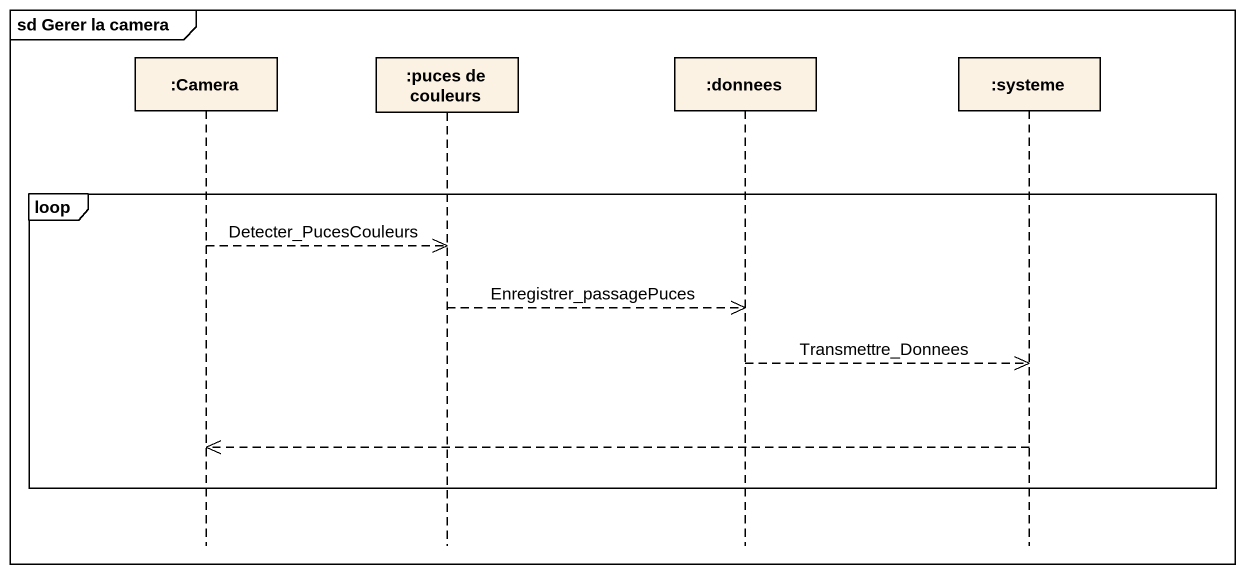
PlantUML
@startuml
mainframe sd Gerer la camera
hide footbox
participant ":Camera" as Camera
participant ":puces de couleurs" as puces_de_couleurs
participant ":donnees" as donnees
participant ":systeme" as systeme

loop
  Camera -->> puces_de_couleurs : Detecter_PucesCouleurs
  puces_de_couleurs -->> donnees : Enregistrer_passagePuces
  donnees -->> systeme : Transmettre_Donnees
  systeme -->> Camera
end
@enduml
